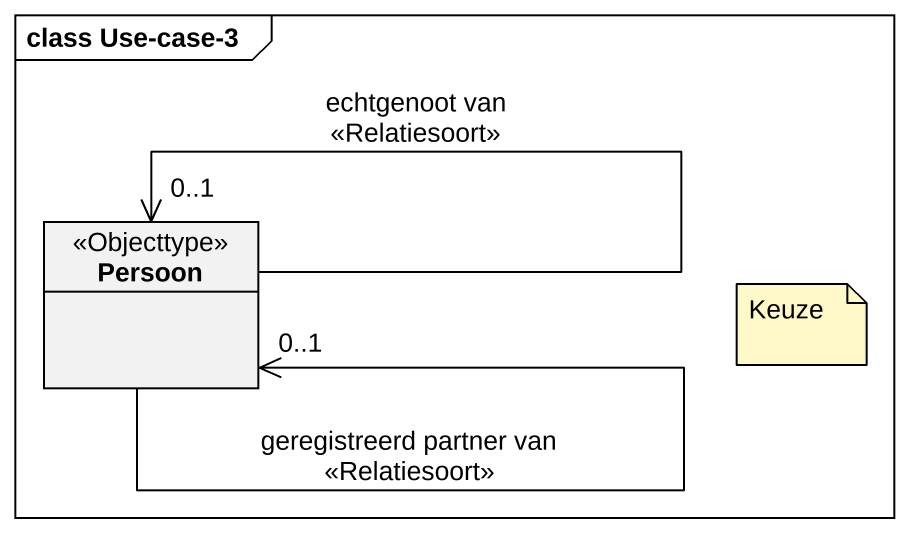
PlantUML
@startuml
mainframe class Use-case-3
hide circle
hide empty members
class Persoon <<Objecttype>>
Persoon --> "0..1" Persoon : echtgenoot van\n<<Relatiesoort>>
Persoon --> "0..1" Persoon : geregistreerd partner van\n<<Relatiesoort>>
note as N1
  Keuze
end note
@enduml
